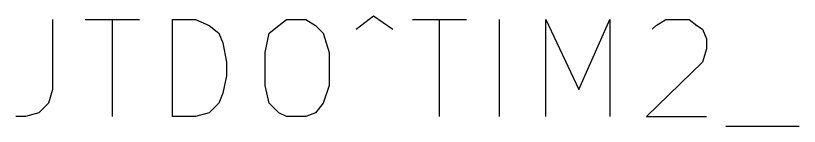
# Model space of a CAD drawing. Extents: x 4000 to 326700, y 4000 to 230000.
# Drawn here: x 116140 to 120190, y 152250 to 152820 of the extents above; entities that cross this region are included whole.
import ezdxf

# ---------------------------------------------------------------- set-up
doc = ezdxf.new("R2010")
doc.units = 0
doc.layers.add('CYAN', color=4, linetype='CONTINUOUS')

msp = doc.modelspace()

# ---------------------------------------------------------------- linework, layer by layer
at = {"layer": 'CYAN'}
for p, q in [((117900, 152750), (117990, 152820)), ((117990, 152820), (118090, 152750)), ((116330, 152800), (116330, 152440)), ((116500, 152800), (116780, 152800)), ((116640, 152300), (116640, 152800)), ((116950, 152300), (116950, 152800)), ((116950, 152800), (117070, 152800)), ((117070, 152800), (117140, 152770)), ((117140, 152770), (117190, 152730)), ((117450, 152730), (117500, 152770)), ((117500, 152770), (117540, 152800)), ((117540, 152800), (117640, 152800)), ((117640, 152800), (117690, 152770)), ((117690, 152770), (117730, 152730)), ((118190, 152800), (118470, 152800)), ((118330, 152300), (118330, 152800)), ((118640, 152300), (118640, 152800)), ((118880, 152300), (118880, 152800)), ((118880, 152800), (119050, 152440)), ((119050, 152440), (119210, 152800)), ((119210, 152800), (119210, 152300)), ((119430, 152750), (119450, 152770)), ((119450, 152770), (119500, 152800)), ((119500, 152800), (119620, 152800)), ((119620, 152800), (119660, 152770)), ((119660, 152770), (119690, 152750)), ((117190, 152730), (117210, 152680)), ((117430, 152630), (117450, 152730)), ((117730, 152730), (117760, 152630)), ((119690, 152750), (119710, 152700)), ((119710, 152700), (119710, 152650)), ((117210, 152680), (117230, 152580)), ((119710, 152650), (119690, 152580)), ((117430, 152460), (117430, 152630)), ((117760, 152630), (117760, 152460)), ((117230, 152580), (117230, 152510)), ((119690, 152580), (119400, 152300)), ((117230, 152510), (117210, 152420)), ((117450, 152370), (117430, 152460)), ((117760, 152460), (117730, 152370)), ((116330, 152440), (116310, 152370)), ((117210, 152420), (117190, 152370)), ((116310, 152370), (116260, 152320)), ((117190, 152370), (117140, 152320)), ((117500, 152320), (117450, 152370)), ((117730, 152370), (117690, 152320)), ((116190, 152300), (116140, 152300)), ((116260, 152320), (116190, 152300)), ((117070, 152300), (116950, 152300)), ((117140, 152320), (117070, 152300)), ((117540, 152300), (117500, 152320)), ((117640, 152300), (117540, 152300)), ((117690, 152320), (117640, 152300)), ((119400, 152300), (119710, 152300)), ((119810, 152250), (120190, 152250))]:
    msp.add_line(p, q, dxfattribs=at)

doc.saveas('drawing.dxf')
